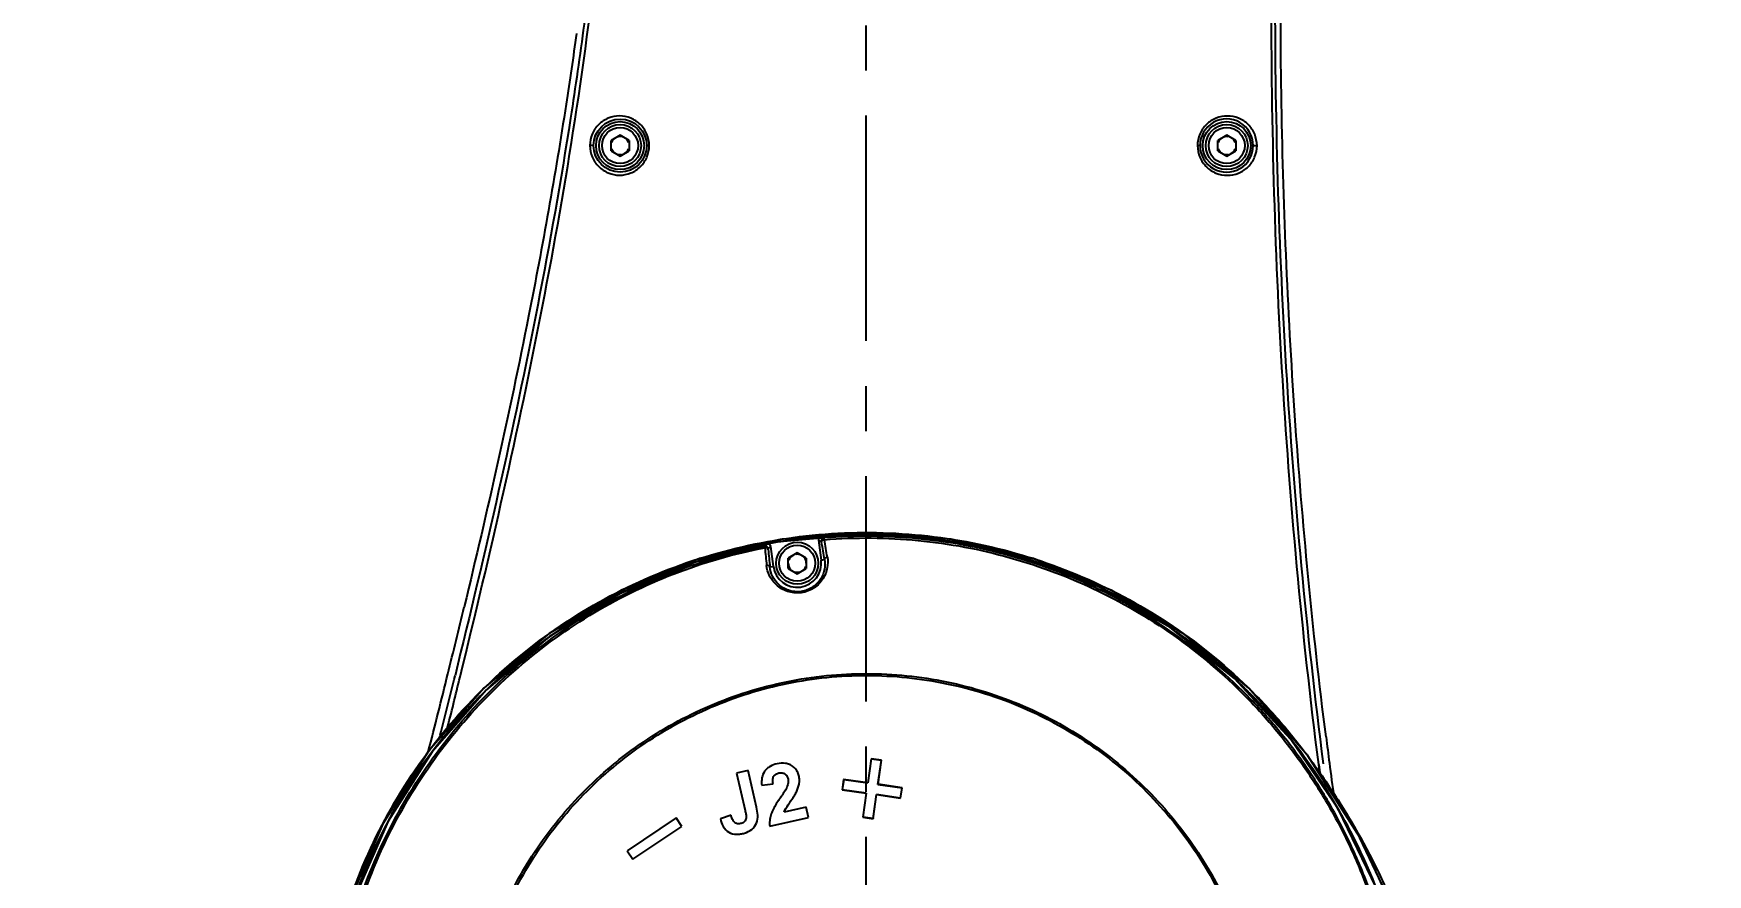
# Model space of a CAD drawing. Header units: millimetres. Extents: x 5828 to 6704, y 123 to 421.
# Drawn here: x 6569.97 to 6583.9, y 336.59 to 343.59 of the extents above; entities that cross this region are included whole.
import ezdxf

# ---------------------------------------------------------------- set-up
doc = ezdxf.new("R2010")
doc.units = ezdxf.units.MM
doc.linetypes.add('CENTER', pattern=[0.6, 0.375, -0.075, 0.075, -0.075])
for name, color, linetype in [('中心线', 7, 'Continuous'), ('外形图', 7, 'Continuous'), ('尺寸标注', 7, 'Continuous'), ('运动范围', 7, 'Continuous')]:
    doc.layers.add(name, color=color, linetype=linetype)
doc.styles.add('微软雅黑', font='msyh.ttc', dxfattribs={"height": 1.5})
doc.dimstyles.new('尺寸标注_1_20比例', dxfattribs={"dimtxt": 1.5, "dimasz": 1.25, "dimexe": 0.5, "dimexo": 0.4, "dimgap": 0.5, "dimtad": 1, "dimdec": 1, "dimlfac": 20, "dimdsep": 46, "dimtxsty": '微软雅黑', "dimcen": 0.09, "dimadec": 0, "dimazin": 0, "dimtp": 0.01, "dimtm": 0.01, "dimtfac": 1, "dimtdec": 1, "dimtofl": 0, "dimtmove": 0, "dimatfit": 3, "dimfxl": 1, "dimtolj": 1, "dimarcsym": 0})

# ---------------------------------------------------------------- blocks, each defined once
blk = doc.blocks.new('*D810')
at = {"layer": 'Defpoints', "color": 0}
for p in [(6582.365, 362.953), (6583.807, 334.953), (6636.126, 334.953)]:
    blk.add_point(p, dxfattribs=at)
at = {"layer": '尺寸标注', "color": 0, "lineweight": -2}
for p, q in [((6582.765, 362.953), (6636.626, 362.953)), ((6636.126, 361.703), (6636.126, 336.203)), ((6584.207, 334.953), (6636.626, 334.953))]:
    blk.add_line(p, q, dxfattribs=at)
at = {"layer": '尺寸标注', "color": 0}
for points in [[(6636.335, 361.703), (6635.918, 361.703), (6636.126, 362.953)], [(6635.918, 336.203), (6636.335, 336.203), (6636.126, 334.953)]]:
    blk.add_solid(points, dxfattribs=at)
at = {"layer": '尺寸标注', "color": 0, "insert": (6634.851, 348.953), "char_height": 1.5, "attachment_point": 5, "rotation": 90, "style": '微软雅黑'}
blk.add_mtext('\\A1;560', dxfattribs=at)
blk = doc.blocks.new('*D813')
at = {"layer": 'Defpoints', "color": 0}
for p in [(6512.923, 388.78), (6576.903, 388.78), (6574.497, 314.953)]:
    blk.add_point(p, dxfattribs=at)
at = {"layer": '尺寸标注', "color": 0, "lineweight": -2}
for p, q in [((6576.503, 388.78), (6512.423, 388.78)), ((6512.923, 316.203), (6512.923, 387.53)), ((6574.097, 314.953), (6512.423, 314.953))]:
    blk.add_line(p, q, dxfattribs=at)
at = {"layer": '尺寸标注', "color": 0}
for points in [[(6513.131, 387.53), (6512.714, 387.53), (6512.923, 388.78)], [(6512.714, 316.203), (6513.131, 316.203), (6512.923, 314.953)]]:
    blk.add_solid(points, dxfattribs=at)
at = {"layer": '尺寸标注', "color": 0, "insert": (6511.644, 357.269), "char_height": 1.5, "attachment_point": 5, "rotation": 90, "style": '微软雅黑'}
blk.add_mtext('\\A1;1476.6', dxfattribs=at)
blk = doc.blocks.new('*D815')
at = {"layer": 'Defpoints', "color": 0}
for p in [(6576.903, 388.78), (6505.216, 289.326), (6557.104, 289.326)]:
    blk.add_point(p, dxfattribs=at)
at = {"layer": '尺寸标注', "color": 0, "lineweight": -2}
for p, q in [((6576.503, 388.78), (6504.716, 388.78)), ((6505.216, 387.53), (6505.216, 290.576)), ((6556.704, 289.326), (6504.716, 289.326))]:
    blk.add_line(p, q, dxfattribs=at)
at = {"layer": '尺寸标注', "color": 0}
for points in [[(6505.424, 387.53), (6505.008, 387.53), (6505.216, 388.78)], [(6505.008, 290.576), (6505.424, 290.576), (6505.216, 289.326)]]:
    blk.add_solid(points, dxfattribs=at)
at = {"layer": '尺寸标注', "color": 0, "insert": (6503.937, 339.399), "char_height": 1.5, "attachment_point": 5, "rotation": 90, "style": '微软雅黑'}
blk.add_mtext('\\A1;1989.1', dxfattribs=at)

msp = doc.modelspace()

# ---------------------------------------------------------------- linework, layer by layer
at = {"layer": '中心线', "linetype": 'CENTER', "ltscale": 5}
msp.add_line((6576.9026, 314.027), (6576.9026, 369.3806), dxfattribs=at)
at = {"layer": '外形图', "color": 7, "linetype": 'Continuous'}
for p, q in [((6574.8526, 342.7392), (6574.7776, 342.6959)), ((6574.7776, 342.6093), (6574.7776, 342.6959)), ((6574.9276, 342.6959), (6574.8526, 342.7392)), ((6574.9276, 342.6959), (6574.9276, 342.6093)), ((6579.9026, 342.7392), (6579.8276, 342.6959)), ((6579.8276, 342.6093), (6579.8276, 342.6959)), ((6579.9776, 342.6959), (6579.9026, 342.7392)), ((6579.9776, 342.6959), (6579.9776, 342.6093)), ((6574.7776, 342.6093), (6574.8526, 342.566)), ((6574.8526, 342.566), (6574.9276, 342.6093)), ((6575.0747, 342.6526), (6575.0954, 342.6526)), ((6579.8276, 342.6093), (6579.9026, 342.566)), ((6579.9026, 342.566), (6579.9776, 342.6093)), ((6576.5034, 339.3691), (6576.5286, 339.3598)), ((6576.5034, 339.3691), (6576.5257, 339.2046)), ((6576.5514, 339.3881), (6576.526, 339.3975)), ((6576.1294, 339.1507), (6576.1069, 339.3162)), ((6576.3276, 339.2642), (6576.2526, 339.2209)), ((6576.2526, 339.1343), (6576.2526, 339.2209)), ((6576.4026, 339.2209), (6576.3276, 339.2642)), ((6576.4026, 339.2209), (6576.4026, 339.1343)), ((6576.5257, 339.2046), (6576.5548, 339.2086)), ((6576.1004, 339.1467), (6576.1294, 339.1507)), ((6576.2526, 339.1343), (6576.3276, 339.091)), ((6576.3276, 339.091), (6576.4026, 339.1343)), ((6576.9428, 337.5512), (6576.9142, 337.3508)), ((6576.9432, 337.5507), (6576.9146, 337.3503)), ((6576.9432, 337.5507), (6576.9428, 337.5512)), ((6577.0287, 337.539), (6576.9428, 337.5512)), ((6576.9432, 337.5507), (6577.0282, 337.5386)), ((6576.9996, 337.3382), (6577.0282, 337.5386)), ((6577.0001, 337.3386), (6577.0287, 337.539)), ((6577.0282, 337.5386), (6577.0287, 337.539)), ((6575.9185, 337.4521), (6575.822, 337.4301)), ((6575.822, 337.4301), (6575.8928, 337.1205)), ((6575.9878, 337.1489), (6575.9185, 337.4521)), ((6576.7138, 337.3794), (6576.7016, 337.2935)), ((6576.7142, 337.3789), (6576.7021, 337.2939)), ((6576.9142, 337.3508), (6576.7138, 337.3794)), ((6576.7142, 337.3789), (6576.7138, 337.3794)), ((6576.7142, 337.3789), (6576.9146, 337.3503)), ((6580.6656, 337.5033), (6580.6773, 337.4125)), ((6580.6687, 337.5037), (6580.6808, 337.413)), ((6576.0322, 337.3309), (6576.1258, 337.3427)), ((6576.7021, 337.2939), (6576.7016, 337.2935)), ((6576.7016, 337.2935), (6576.902, 337.2649)), ((6576.9025, 337.2653), (6576.7021, 337.2939)), ((6576.902, 337.2649), (6576.8734, 337.0645)), ((6576.9025, 337.2653), (6576.8739, 337.0649)), ((6576.9025, 337.2653), (6576.902, 337.2649)), ((6576.9146, 337.3503), (6576.9142, 337.3508)), ((6576.9589, 337.0528), (6576.9875, 337.2532)), ((6576.9593, 337.0523), (6576.9879, 337.2527)), ((6577.1879, 337.2246), (6576.9875, 337.2532)), ((6576.9875, 337.2532), (6576.9879, 337.2527)), ((6576.9879, 337.2527), (6577.1883, 337.2241)), ((6576.9996, 337.3382), (6577.0001, 337.3386)), ((6576.9996, 337.3382), (6577.2, 337.3096)), ((6577.2005, 337.31), (6577.0001, 337.3386)), ((6577.1879, 337.2246), (6577.2, 337.3096)), ((6577.1883, 337.2241), (6577.2005, 337.31)), ((6577.2, 337.3096), (6577.2005, 337.31)), ((6576.2185, 337.1057), (6576.2191, 337.1063)), ((6576.4015, 337.1481), (6576.2191, 337.1063)), ((6576.421, 337.0627), (6576.4015, 337.1481)), ((6577.1879, 337.2246), (6577.1883, 337.2241)), ((6575.3196, 337.0605), (6574.9115, 336.7865)), ((6574.9599, 336.7145), (6575.368, 336.9885)), ((6575.368, 336.9885), (6575.3196, 337.0605)), ((6575.7764, 337.0822), (6575.6876, 337.0508)), ((6576.099, 336.9891), (6576.421, 337.0627)), ((6576.8739, 337.0649), (6576.8734, 337.0645)), ((6576.8734, 337.0645), (6576.9593, 337.0523)), ((6576.9589, 337.0528), (6576.8739, 337.0649)), ((6576.9589, 337.0528), (6576.9593, 337.0523)), ((6574.9115, 336.7865), (6574.9599, 336.7145))]:
    msp.add_line(p, q, dxfattribs=at)
for points in [[(6582.3051, 331.7766), (6582.0705, 333.5321), (6581.7437, 334.9709), (6581.4058, 336.0374), (6581.034, 336.8622), (6580.5773, 337.5743), (6580.0859, 338.1385), (6579.5493, 338.5877), (6578.9472, 338.9501), (6578.2944, 339.2164), (6577.61, 339.3787), (6576.9077, 339.4333), (6576.2013, 339.3791), (6575.5151, 339.2179), (6574.866, 338.9543), (6574.2637, 338.5925), (6573.7226, 338.1409), (6573.259, 337.6133), (6572.8845, 337.0236), (6572.6057, 336.3832), (6572.4293, 335.7085), (6572.3598, 335.0185)], [(6581.8814, 332.0508), (6581.7638, 333.5763), (6581.5812, 334.7634), (6581.3763, 335.7084), (6581.1453, 336.4792), (6580.8334, 337.1279), (6580.4369, 337.7118), (6579.9668, 338.2186), (6579.4314, 338.6428), (6578.8351, 338.9824), (6578.1933, 339.228), (6577.5238, 339.3731), (6576.8374, 339.4148), (6576.1482, 339.352), (6575.481, 339.187), (6574.8511, 338.9242), (6574.2661, 338.5672), (6573.7399, 338.1242), (6573.2883, 337.6082), (6572.9217, 337.0318), (6572.6464, 336.4048), (6572.4702, 335.7477), (6572.3965, 335.0737)], [(6573.2559, 337.6075), (6573.2473, 337.5977), (6572.8778, 337.0111), (6572.6027, 336.3747)], [(6582.0715, 333.5253), (6581.7162, 335.0686), (6581.3579, 336.1644), (6580.9839, 336.9518), (6580.7964, 337.2336)]]:
    msp.add_lwpolyline(points, dxfattribs=at)
for centre, radius in [((6574.8534, 342.6526), 0.2213), ((6574.8526, 342.6526), 0.2), ((6574.8526, 342.6526), 0.175), ((6574.8526, 342.6526), 0.15), ((6579.9026, 342.6526), 0.2), ((6579.9026, 342.6526), 0.175), ((6579.9026, 342.6526), 0.15), ((6576.3276, 339.1776), 0.175), ((6576.3276, 339.1776), 0.15)]:
    msp.add_circle(centre, radius, dxfattribs=at)
for centre, radius, start, end in [((6579.9016, 342.6528), 0.2214, 359.95187, 180.04813), ((6574.8526, 342.6526), 0.075, 120, 160.00237), ((6574.8526, 342.6526), 0.075, 79.99763, 100.00237), ((6574.8526, 342.6526), 0.075, 19.99763, 40.00237), ((6579.9026, 342.6526), 0.075, 120, 160.00237), ((6579.9026, 342.6526), 0.075, 79.99763, 100.00237), ((6579.9026, 342.6526), 0.075, 19.99763, 40.00237), ((6574.8526, 342.6526), 0.075, 199.99763, 220.00237), ((6574.8526, 342.6526), 0.075, 259.99763, 280.00237), ((6574.8526, 342.6526), 0.075, 300, 340.00237), ((6579.9016, 342.6526), 0.2214, 179.99598, 0.00402), ((6579.9026, 342.6526), 0.075, 199.99763, 220.00237), ((6579.9026, 342.6526), 0.075, 259.99763, 280.00237), ((6579.9026, 342.6526), 0.075, 300, 340.00237), ((6576.3166, 338.9971), 0.4159, 125.09933, 128.84688), ((6576.9077, 334.8371), 4.5762, 94.7841, 100.45172), ((6576.5534, 339.3631), 0.025, 94.55435, 187.74805), ((6538.7785, 332.8387), 38.3096, 9.57115, 9.78995), ((6544.5991, 333.8627), 32.4262, 9.52545, 9.78573), ((6613.4785, 343.0533), 37.6082, 185.71731, 185.9423), ((6576.346, 338.9759), 0.4159, 125.0964, 128.84691), ((6615.6889, 343.2646), 39.802, 185.72725, 185.93838), ((6576.3276, 339.1776), 0.2, 187.75004, 7.75004), ((6576.3276, 339.1776), 0.075, 120, 160.00237), ((6576.3276, 339.1776), 0.075, 60, 100.00237), ((6576.3276, 339.1776), 0.075, 0, 40.00237), ((6576.3276, 339.1776), 0.075, 180, 220.00237), ((6576.3276, 339.1776), 0.075, 240, 280.00237), ((6576.3276, 339.1776), 0.075, 300, 340.00237), ((6485.0379, 360.128), 91.0472, 346.100667, 346.462238), ((6478.9321, 361.6388), 97.3371, 345.707432, 346.100775), ((6476.7501, 362.0624), 99.6185, 345.852068, 346.165811), ((6489.4832, 358.807), 86.52, 345.938231, 346.242917), ((6623.1324, 343.0397), 42.7338, 187.13242, 187.42737), ((6619.4615, 342.5601), 39.0317, 187.42596, 187.84554)]:
    msp.add_arc(centre, radius, start, end, dxfattribs=at)
for points, knots in [([(6575.0173, 350.7507), (6575.0159, 350.4877), (6575.012, 349.9614), (6574.9905, 348.9088), (6574.9348, 347.5932), (6574.82, 346.0174), (6574.6858, 344.7077), (6574.5561, 343.6625), (6574.4055, 342.6201), (6574.1763, 341.3235), (6573.8483, 339.7782), (6573.6047, 338.7536), (6573.4788, 338.2424)], [0, 0, 0, 0, 0.0624343, 0.1249445, 0.2499602, 0.3749751, 0.4999876, 0.5624948, 0.6250007, 0.7500041, 0.8750042, 1, 1, 1, 1]), ([(6573.5212, 338.2321), (6573.6464, 338.7436), (6573.8894, 339.7685), (6574.2159, 341.3146), (6574.4901, 342.871), (6574.6956, 344.438), (6574.8542, 346.0104), (6574.9662, 347.5868), (6575.0278, 349.1658), (6575.0357, 350.2191), (6575.035, 350.7456)], [0, 0, 0, 0, 0.1249936, 0.2499916, 0.3749921, 0.4999986, 0.6250105, 0.7500249, 0.8750429, 1, 1, 1, 1]), ([(6580.7084, 337.509), (6580.6378, 338.0569), (6580.5166, 339.1556), (6580.389, 340.8086), (6580.3173, 342.465), (6580.2983, 344.123), (6580.3345, 345.7807), (6580.415, 347.4368), (6580.4952, 348.8161), (6580.5524, 349.9196), (6580.5765, 350.4715), (6580.5851, 350.7474)], [0, 0, 0, 0, 0.1249884, 0.2499832, 0.3749852, 0.4999935, 0.6250067, 0.7500245, 0.8750456, 0.9375548, 1, 1, 1, 1]), ([(6580.5688, 350.7434), (6580.5585, 350.4683), (6580.5311, 349.9172), (6580.472, 348.8143), (6580.3867, 347.435), (6580.304, 345.7786), (6580.2646, 344.1205), (6580.2817, 342.4619), (6580.3503, 340.8047), (6580.4754, 339.1508), (6580.5954, 338.0516), (6580.6656, 337.5033)], [0, 0, 0, 0, 0.0622688, 0.1247922, 0.2498207, 0.3748508, 0.4998822, 0.6249144, 0.7499457, 0.8749744, 1, 1, 1, 1]), ([(6580.7293, 337.7337), (6580.6171, 338.6218), (6580.489, 339.9588), (6580.3904, 341.7446), (6580.3515, 343.0822), (6580.3494, 344.4166), (6580.393, 346.1872), (6580.4685, 347.5114), (6580.5183, 348.3927)], [0, 0, 0, 0, 0.251489, 0.3771036, 0.5024479, 0.6274159, 0.7519723, 1, 1, 1, 1]), ([(6574.4899, 343.5853), (6574.4627, 343.389), (6574.3472, 342.6022), (6574.2076, 341.819), (6574.0914, 341.2333)], [0, 0, 0, 0, 0.2492046, 1, 1, 1, 1]), ([(6575.0954, 342.6526), (6575.0944, 342.685), (6575.0827, 342.7504), (6575.0264, 342.8322), (6574.9444, 342.8865), (6574.8484, 342.9054), (6574.7523, 342.8866), (6574.6705, 342.8325), (6574.6144, 342.7507), (6574.6027, 342.6854), (6574.6019, 342.6531)], [0, 0, 0, 0, 0.1262987, 0.2519346, 0.3765419, 0.5004205, 0.6240859, 0.7483893, 0.873834, 1, 1, 1, 1]), ([(6580.1547, 342.6523), (6580.1529, 342.6848), (6580.1454, 342.7343), (6580.1135, 342.7913), (6580.0724, 342.8408), (6580.0043, 342.8859), (6579.9085, 342.905), (6579.8121, 342.8867), (6579.7291, 342.8326), (6579.6724, 342.7504), (6579.6597, 342.6845), (6579.6594, 342.6519)], [0, 0, 0, 0, 0.1262588, 0.189197, 0.2517219, 0.3750875, 0.4981837, 0.6220565, 0.7471639, 0.8733804, 1, 1, 1, 1]), ([(6574.6322, 342.6526), (6574.6315, 342.6532), (6574.6278, 342.6523), (6574.6219, 342.6533), (6574.6124, 342.6529), (6574.6055, 342.6531), (6574.6019, 342.6531)], [0, 0, 0, 0, 0.0855245, 0.3122783, 0.6387446, 1, 1, 1, 1]), ([(6574.6019, 342.6531), (6574.6032, 342.6207), (6574.6142, 342.5554), (6574.6706, 342.4738), (6574.7521, 342.4193), (6574.8483, 342.4002), (6574.9445, 342.4188), (6575.0132, 342.4641), (6575.0545, 342.5139), (6575.0861, 342.571), (6575.094, 342.6203), (6575.0954, 342.6526)], [0, 0, 0, 0, 0.1259982, 0.2511503, 0.3753966, 0.4992591, 0.6233269, 0.7479648, 0.8108839, 0.8740105, 1, 1, 1, 1]), ([(6579.6802, 342.6526), (6579.6799, 342.6522), (6579.6773, 342.6527), (6579.6736, 342.6519), (6579.6669, 342.6521), (6579.6621, 342.652), (6579.6594, 342.6519)], [0, 0, 0, 0, 0.079193, 0.2905621, 0.6107039, 1, 1, 1, 1]), ([(6579.6594, 342.6519), (6579.6612, 342.6196), (6579.6686, 342.57), (6579.7006, 342.513), (6579.742, 342.4632), (6579.8108, 342.418), (6579.907, 342.3994), (6580.0032, 342.4184), (6580.0854, 342.4725), (6580.1416, 342.5543), (6580.1542, 342.6198), (6580.1547, 342.6523)], [0, 0, 0, 0, 0.126136, 0.1892596, 0.2521371, 0.3765648, 0.5004049, 0.6240516, 0.7482356, 0.8736312, 1, 1, 1, 1]), ([(6580.1231, 342.6526), (6580.1238, 342.6521), (6580.1275, 342.653), (6580.134, 342.6521), (6580.1437, 342.6524), (6580.1509, 342.6523), (6580.1547, 342.6523)], [0, 0, 0, 0, 0.0861104, 0.3154193, 0.6432749, 1, 1, 1, 1]), ([(6572.3883, 334.4062), (6572.3558, 334.6895), (6572.347, 335.1208), (6572.4187, 335.6876), (6572.5439, 336.2452), (6572.7988, 336.9162), (6573.2515, 337.6483), (6573.8339, 338.2821), (6574.5242, 338.7962), (6575.2987, 339.172), (6576.1302, 339.3945), (6576.9884, 339.4594), (6577.8438, 339.3635), (6578.6658, 339.1083), (6579.426, 338.7051), (6579.9854, 338.2551), (6580.3755, 337.8376), (6580.6388, 337.4994), (6580.8758, 337.1427), (6581.0888, 336.7712), (6581.2737, 336.3848), (6581.3767, 336.1186), (6581.4249, 335.9844)], [0, 0, 0, 0, 0.0624857, 0.0937626, 0.1250385, 0.1875248, 0.2500192, 0.3125133, 0.3750079, 0.4375025, 0.4999978, 0.5624921, 0.6249847, 0.6874741, 0.749964, 0.8124595, 0.8437382, 0.8750046, 0.9062552, 0.9375047, 0.96876, 1, 1, 1, 1]), ([(6581.8785, 332.0979), (6581.8657, 332.451), (6581.8296, 332.9802), (6581.7526, 333.6828), (6581.68, 334.208), (6581.5901, 334.7305), (6581.5, 335.163), (6581.4242, 335.5083), (6581.3447, 335.8527), (6581.2272, 336.2793), (6581.0291, 336.7727), (6580.6948, 337.3965), (6580.2568, 337.9605), (6579.7314, 338.4351), (6579.1535, 338.844), (6578.347, 339.2231), (6577.3016, 339.4402), (6576.4112, 339.4123), (6575.7186, 339.269), (6575.2145, 339.1009), (6574.734, 338.8741), (6574.134, 338.4989), (6573.4723, 337.9019), (6572.9685, 337.1665), (6572.6779, 336.5211), (6572.5181, 336.0141), (6572.4189, 335.492), (6572.3955, 335.1383), (6572.3946, 334.9616)], [0, 0, 0, 0, 0.0625198, 0.0937827, 0.1250496, 0.156309, 0.1875703, 0.2032139, 0.2188596, 0.2501159, 0.2814014, 0.3127004, 0.3751665, 0.4064489, 0.4377273, 0.5001618, 0.5625714, 0.6249742, 0.65623, 0.6874908, 0.7187536, 0.7500221, 0.8124633, 0.8749077, 0.9061866, 0.9374676, 0.9687402, 1, 1, 1, 1]), ([(6581.154, 336.4619), (6581.061, 336.704), (6580.8323, 337.1724), (6580.3847, 337.8124), (6579.8339, 338.3672), (6579.1955, 338.8183), (6578.4892, 339.1528), (6577.7361, 339.362), (6576.9581, 339.4376), (6576.1788, 339.3797), (6575.4203, 339.1909), (6574.706, 338.8732), (6574.058, 338.4363), (6573.4928, 337.8966), (6573.0291, 337.2673), (6572.6817, 336.5671), (6572.4593, 335.8179), (6572.401, 335.2995), (6572.3947, 335.0403)], [0, 0, 0, 0, 0.0625073, 0.1250139, 0.1875131, 0.2500121, 0.3125114, 0.3750107, 0.4375099, 0.5000114, 0.5625108, 0.6250081, 0.6875083, 0.7500091, 0.8125066, 0.8750055, 0.9375036, 1, 1, 1, 1]), ([(6572.454, 334.7767), (6572.443, 335.0391), (6572.4693, 335.5673), (6572.6493, 336.3385), (6572.9602, 337.0673), (6573.3953, 337.7297), (6573.9406, 338.3047), (6574.5782, 338.7754), (6575.2889, 339.1261), (6575.7975, 339.2714), (6576.0556, 339.321)], [0, 0, 0, 0, 0.1249407, 0.2499181, 0.3749021, 0.4999087, 0.6249117, 0.7499361, 0.8749561, 1, 1, 1, 1]), ([(6576.0556, 339.321), (6576.0554, 339.3207), (6576.0559, 339.3193), (6576.0559, 339.3166), (6576.0566, 339.3122), (6576.0571, 339.3087), (6576.0574, 339.3068)], [0, 0, 0, 0, 0.076048, 0.2731459, 0.5850195, 1, 1, 1, 1]), ([(6576.0851, 339.2998), (6576.0842, 339.3064), (6576.0767, 339.3192), (6576.0621, 339.3222), (6576.0556, 339.321)], [0, 0, 0, 0, 0.5000767, 1, 1, 1, 1]), ([(6576.1069, 339.3162), (6576.106, 339.3227), (6576.0985, 339.3355), (6576.084, 339.3386), (6576.0775, 339.3374)], [0, 0, 0, 0, 0.4999948, 1, 1, 1, 1]), ([(6576.526, 339.3974), (6576.5195, 339.3969), (6576.5063, 339.39), (6576.5024, 339.3756), (6576.5034, 339.3691)], [0, 0, 0, 0, 0.4999661, 1, 1, 1, 1]), ([(6576.5286, 339.3598), (6576.5288, 339.3597), (6576.5289, 339.3589), (6576.5296, 339.3568), (6576.5299, 339.3545), (6576.5302, 339.3528)], [0, 0, 0, 0, 0.0779797, 0.2750207, 1, 1, 1, 1]), ([(6576.5302, 339.3528), (6576.5297, 339.3578), (6576.5361, 339.3693), (6576.5473, 339.3732), (6576.5535, 339.374)], [0, 0, 0, 0, 0.4456627, 1, 1, 1, 1]), ([(6581.2245, 336.0171), (6581.1927, 336.1432), (6581.1215, 336.3938), (6580.9779, 336.7576), (6580.8035, 337.1081), (6580.5991, 337.4423), (6580.366, 337.7576), (6580.0193, 338.1487), (6579.5233, 338.5785), (6578.8473, 338.9814), (6578.1109, 339.2599), (6577.3372, 339.4049), (6576.8118, 339.4087), (6576.5514, 339.3881)], [0, 0, 0, 0, 0.062284, 0.1246491, 0.1870907, 0.2495857, 0.3121169, 0.3746734, 0.4997074, 0.624757, 0.7498085, 0.8748798, 1, 1, 1, 1]), ([(6576.5535, 339.374), (6576.5533, 339.3759), (6576.5528, 339.3793), (6576.5523, 339.3838), (6576.5516, 339.3863), (6576.5517, 339.3878), (6576.5514, 339.3881)], [0, 0, 0, 0, 0.4157275, 0.7278206, 0.9246623, 1, 1, 1, 1]), ([(6576.5535, 339.374), (6576.8129, 339.3947), (6577.3364, 339.3907), (6578.1074, 339.246), (6578.8411, 338.9682), (6579.5149, 338.5664), (6580.0092, 338.1378), (6580.3547, 337.7478), (6580.587, 337.4335), (6580.7906, 337.1002), (6580.9649, 336.7512), (6581.1077, 336.3885), (6581.179, 336.139), (6581.2111, 336.0135)], [0, 0, 0, 0, 0.1250702, 0.2501284, 0.3751813, 0.5002515, 0.6253181, 0.6878925, 0.7504368, 0.8129472, 0.8754017, 0.9377474, 1, 1, 1, 1]), ([(6572.4701, 334.7782), (6572.4592, 335.0396), (6572.486, 335.5657), (6572.6653, 336.3339), (6572.9754, 337.0597), (6573.4081, 337.72), (6573.9511, 338.2929), (6574.5859, 338.7623), (6575.2937, 339.1121), (6575.8003, 339.2569), (6576.0574, 339.3066)], [0, 0, 0, 0, 0.1249385, 0.2499164, 0.3749032, 0.4999115, 0.6249143, 0.7499387, 0.874957, 1, 1, 1, 1]), ([(6576.0855, 339.2926), (6576.0847, 339.2976), (6576.0754, 339.3069), (6576.0635, 339.3077), (6576.0574, 339.3068)], [0, 0, 0, 0, 0.4450339, 1, 1, 1, 1]), ([(6576.5782, 339.2288), (6576.5832, 339.1994), (6576.5827, 339.1363), (6576.5467, 339.0441), (6576.4712, 338.9656), (6576.3621, 338.9238), (6576.2459, 338.9348), (6576.1522, 338.9902), (6576.0928, 339.0695), (6576.0754, 339.1302), (6576.0723, 339.1598)], [0, 0, 0, 0, 0.1098374, 0.227041, 0.3571118, 0.5000543, 0.6427889, 0.7726436, 0.8899287, 1, 1, 1, 1]), ([(6576.0855, 339.2926), (6576.0853, 339.2944), (6576.085, 339.2967), (6576.0851, 339.2989), (6576.085, 339.2997), (6576.0851, 339.2999)], [0, 0, 0, 0, 0.7244315, 0.9216708, 1, 1, 1, 1]), ([(6576.5548, 339.2085), (6576.5593, 339.1824), (6576.5591, 339.126), (6576.5271, 339.0432), (6576.4593, 338.9723), (6576.3608, 338.9345), (6576.2557, 338.9446), (6576.1714, 338.9946), (6576.1184, 339.0659), (6576.1031, 339.1202), (6576.1004, 339.1467)], [0, 0, 0, 0, 0.1090479, 0.2258356, 0.3560526, 0.4999825, 0.6437264, 0.7737847, 0.8906785, 1, 1, 1, 1]), ([(6576.5548, 339.2086), (6576.5543, 339.2133), (6576.561, 339.2244), (6576.572, 339.228), (6576.5782, 339.2288)], [0, 0, 0, 0, 0.4344236, 1, 1, 1, 1]), ([(6576.1004, 339.1467), (6576.0996, 339.1514), (6576.0901, 339.1603), (6576.0785, 339.1607), (6576.0724, 339.1599)], [0, 0, 0, 0, 0.4336942, 1, 1, 1, 1]), ([(6573.6118, 334.6224), (6573.5893, 334.8441), (6573.5891, 335.2935), (6573.7254, 335.9527), (6573.9914, 336.5715), (6574.3768, 337.124), (6574.8656, 337.5876), (6575.4379, 337.9431), (6576.0698, 338.1765), (6576.736, 338.2781), (6577.4089, 338.2427), (6578.0618, 338.075), (6578.6666, 337.7772), (6579.199, 337.3643), (6579.5638, 336.937), (6579.8005, 336.5582), (6579.9237, 336.3074), (6580.0047, 336.0997), (6580.0744, 335.8881), (6580.1782, 335.5128), (6580.2519, 335.1874), (6580.2995, 334.9703)], [0, 0, 0, 0, 0.0624546, 0.1249472, 0.1874511, 0.2499569, 0.3124802, 0.3749949, 0.437519, 0.500043, 0.5625863, 0.6251439, 0.6876908, 0.7502317, 0.8127437, 0.8440182, 0.8752748, 0.8908904, 0.9065012, 0.9376969, 1, 1, 1, 1]), ([(6573.6275, 334.6238), (6573.6053, 334.8445), (6573.6061, 335.2919), (6573.7423, 335.9481), (6574.0075, 336.5641), (6574.3912, 337.1141), (6574.8777, 337.5758), (6575.4474, 337.9299), (6576.0767, 338.1621), (6576.7401, 338.263), (6577.41, 338.2274), (6578.0599, 338.0599), (6578.6617, 337.7626), (6579.1915, 337.351), (6579.5543, 336.9252), (6579.7897, 336.548), (6579.9123, 336.2982), (6579.9929, 336.0914), (6580.0451, 335.9334), (6580.092, 335.7738), (6580.1498, 335.56), (6580.2144, 335.2909), (6580.2634, 335.0751), (6580.2867, 334.9669)], [0, 0, 0, 0, 0.0624536, 0.1249461, 0.1874497, 0.2499549, 0.3124767, 0.3749908, 0.4375143, 0.5000377, 0.5625806, 0.6251379, 0.6876847, 0.7502265, 0.8127391, 0.8440136, 0.8752698, 0.8908852, 0.9064958, 0.9221009, 0.9376934, 0.9688594, 1, 1, 1, 1]), ([(6576.1591, 337.5092), (6576.1393, 337.5047), (6576.1101, 337.4942), (6576.076, 337.4715), (6576.035, 337.4265), (6576.0274, 337.3704), (6576.0322, 337.3309)], [0, 0, 0, 0, 0.2524058, 0.3791042, 0.5052606, 1, 1, 1, 1]), ([(6576.2191, 337.1063), (6576.2258, 337.129), (6576.2463, 337.1591), (6576.2726, 337.1982), (6576.2927, 337.2276), (6576.3119, 337.2576), (6576.3279, 337.2894), (6576.3397, 337.3231), (6576.3466, 337.3581), (6576.3461, 337.394), (6576.3371, 337.4287), (6576.32, 337.4601), (6576.2959, 337.4867), (6576.2649, 337.5053), (6576.2186, 337.5169), (6576.1822, 337.5145), (6576.1591, 337.5092)], [0, 0, 0, 0, 0.1247639, 0.1873821, 0.2499935, 0.3126182, 0.3751795, 0.4377787, 0.5002917, 0.5627739, 0.6252187, 0.687675, 0.7501372, 0.8126006, 0.8751773, 1, 1, 1, 1]), ([(6576.1258, 337.3427), (6576.1243, 337.3516), (6576.1225, 337.3697), (6576.1261, 337.3974), (6576.1429, 337.4203), (6576.1681, 337.4326), (6576.1954, 337.4359), (6576.2231, 337.4296), (6576.2425, 337.4088), (6576.249, 337.3915), (6576.2508, 337.3827)], [0, 0, 0, 0, 0.1253584, 0.250391, 0.3749793, 0.5001115, 0.6255587, 0.7503905, 0.8749237, 1, 1, 1, 1]), ([(6576.2444, 337.3224), (6576.2334, 337.2936), (6576.1973, 337.2424), (6576.1537, 337.1789), (6576.124, 337.1245), (6576.1058, 337.0816), (6576.0965, 337.0357), (6576.0971, 337.0045), (6576.099, 336.9891)], [0, 0, 0, 0, 0.2497467, 0.4993332, 0.6245267, 0.7496081, 0.8747584, 1, 1, 1, 1]), ([(6575.6876, 337.0508), (6575.6926, 337.029), (6575.7077, 336.9865), (6575.7539, 336.9338), (6575.8113, 336.9204), (6575.8559, 336.9247), (6575.8997, 336.9346), (6575.9518, 336.9584), (6575.9946, 337.0143), (6576.0024, 337.0832), (6575.9928, 337.127), (6575.9878, 337.1489)], [0, 0, 0, 0, 0.1251922, 0.2496219, 0.3741725, 0.4370738, 0.5000099, 0.6252151, 0.7497664, 0.8745372, 1, 1, 1, 1]), ([(6575.8928, 337.1205), (6575.8952, 337.1102), (6575.9006, 337.0898), (6575.9038, 337.0631), (6575.8986, 337.0423), (6575.8898, 337.0287), (6575.8773, 337.0186), (6575.8622, 337.0129), (6575.8466, 337.01), (6575.8253, 337.0098), (6575.8005, 337.0234), (6575.7845, 337.0515), (6575.7791, 337.0719), (6575.7764, 337.0822)], [0, 0, 0, 0, 0.1252891, 0.2502351, 0.3128296, 0.3754527, 0.4381208, 0.5008859, 0.5636782, 0.6264091, 0.7501707, 0.8747721, 1, 1, 1, 1])]:
    msp.add_open_spline(points, degree=3, knots=knots, dxfattribs=at)
for points in [[(6574.0914, 341.2333), (6573.9307, 340.4235), (6573.7486, 339.6178), (6573.5554, 338.8151)], [(6576.2508, 337.3827), (6576.255, 337.3629), (6576.2516, 337.3413), (6576.2444, 337.3224)]]:
    msp.add_open_spline(points, degree=3, dxfattribs=at)
at = {"layer": '运动范围', "color": 7, "linetype": 'Continuous'}
for radius, start, end in [(53.8276, 350, 225), (13.3897, 56.73058, 291.73058)]:
    msp.add_arc((6576.9026, 334.9526), radius, start, end, dxfattribs=at)

# ---------------------------------------------------------------- dimensions: what is measured, and where the dimension line sits
at = {"layer": '尺寸标注'}
for base, p1, p2, picture, middle in [((6505.2159, 289.3261), (6576.9026, 388.7802), (6557.1036, 289.3261), '*D815', (6505.2159, 339.3991)), ((6512.9227, 388.7802), (6574.4967, 314.9526), (6576.9026, 388.7802), '*D813', (6512.9227, 357.2687))]:
    dim = msp.add_linear_dim(base=base, p1=p1, p2=p2, angle=90, dimstyle='尺寸标注_1_20比例', dxfattribs=at)
    dim.commit()
    dim.dimension.update_dxf_attribs({"geometry": picture, "text_midpoint": middle, "dimtype": 160})
dim = msp.add_linear_dim(base=(6636.1264, 334.9526), p1=(6582.3651, 362.9526), p2=(6583.8074, 334.9526), angle=90, dimstyle='尺寸标注_1_20比例', dxfattribs=at)
dim.commit()
dim.dimension.update_dxf_attribs({"geometry": '*D810', "text_midpoint": (6634.8507, 348.9526)})

doc.saveas('drawing.dxf')
